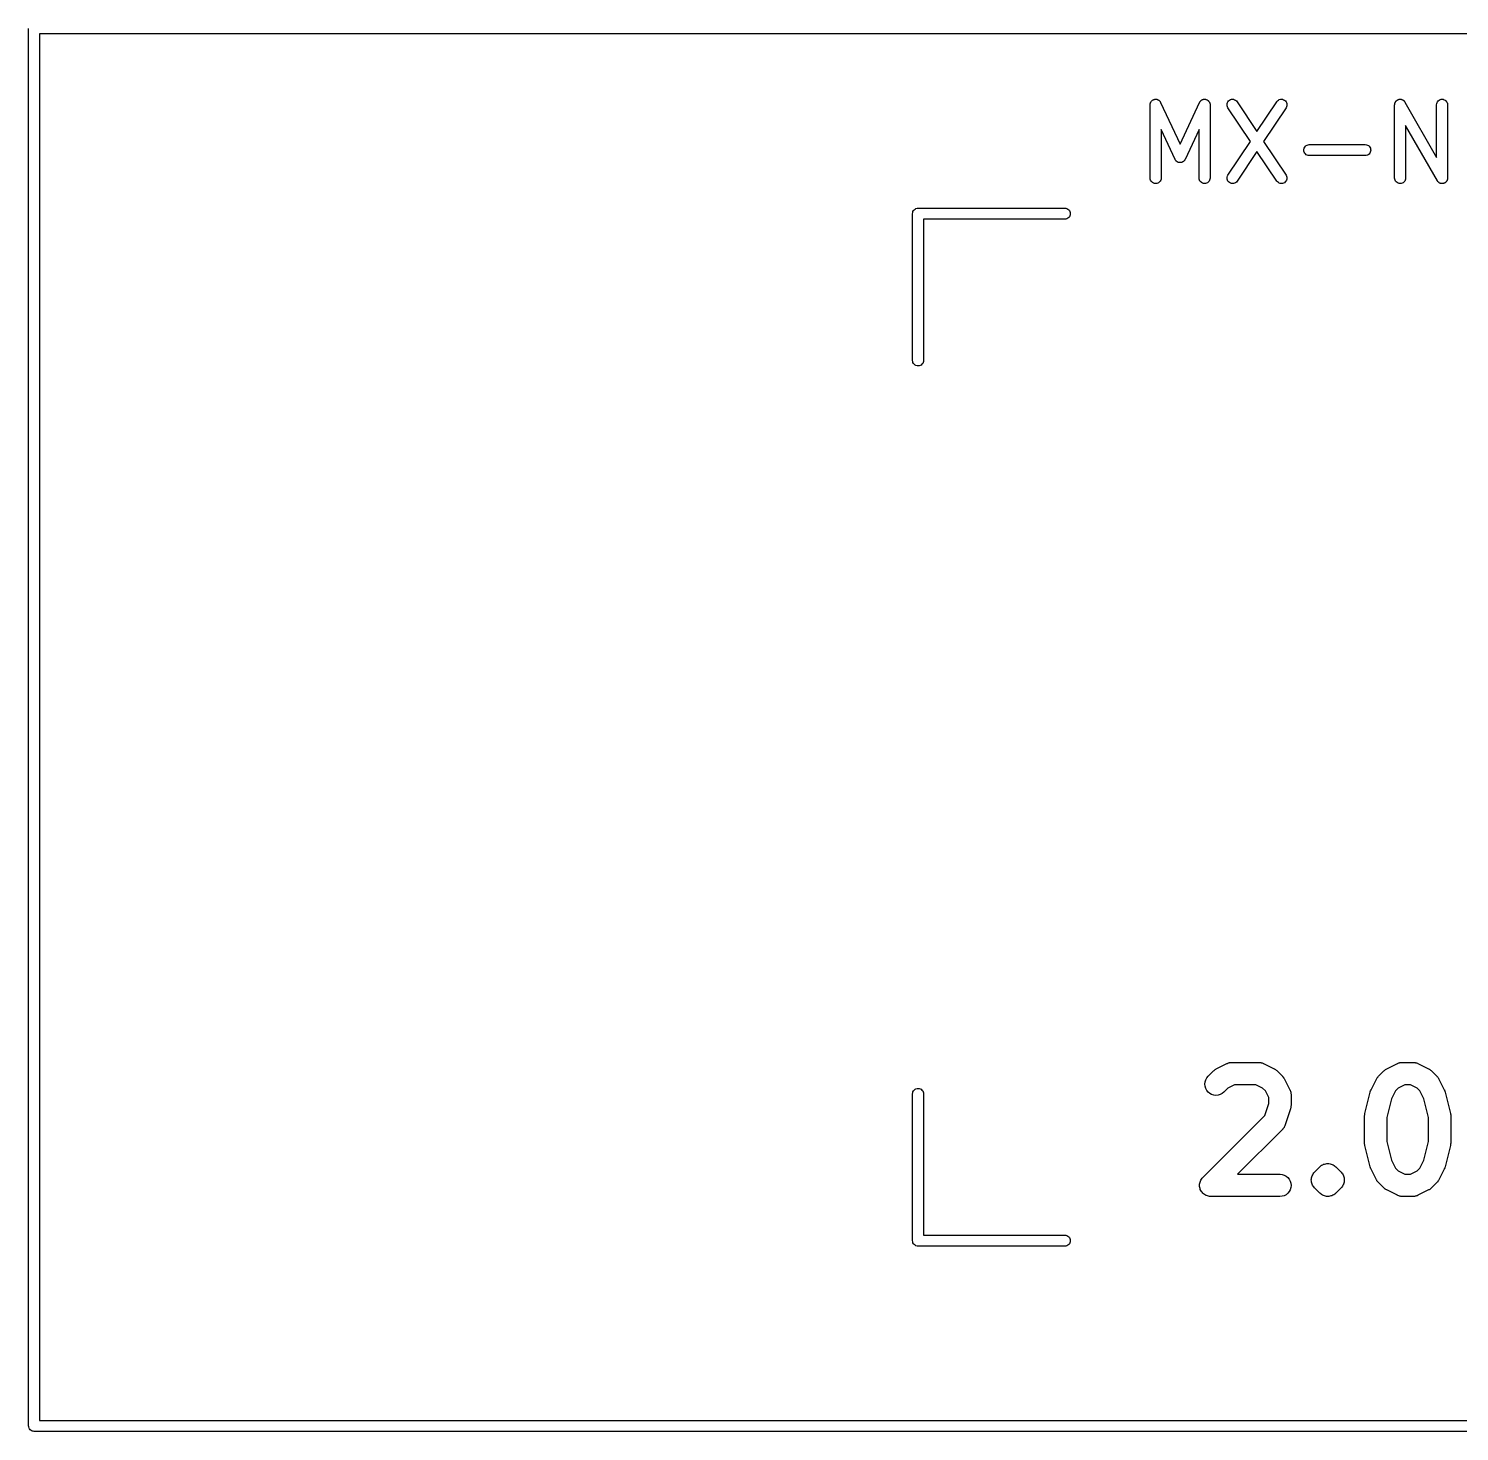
# Model space of a CAD drawing. Extents: x 92.8 to 169.1, y -159.6 to -64.2.
# Drawn here: x 92.79 to 112.3, y -159.62 to -140.5 of the extents above; entities that cross this region are included whole.
import ezdxf

# ---------------------------------------------------------------- set-up
doc = ezdxf.new("R2010")
doc.units = 0
doc.layers.add('BLACK', color=7, linetype='CONTINUOUS')

msp = doc.modelspace()

# ---------------------------------------------------------------- linework, layer by layer
at = {"layer": 'BLACK', "linetype": 'CONTINUOUS'}
for p, q in [((92.794, -140.498), (92.7936, -140.494)), ((92.794, -159.54), (92.794, -140.498)), ((111.915, -140.569), (92.944, -140.569)), ((92.944, -140.569), (92.944, -159.469)), ((111.919, -140.569), (111.915, -140.569)), ((111.923, -140.569), (111.919, -140.569)), ((130.894, -140.569), (111.923, -140.569)), ((108.082, -141.533), (108.083, -141.527)), ((108.082, -141.534), (108.082, -141.533)), ((108.082, -142.534), (108.082, -141.534)), ((108.083, -141.522), (108.084, -141.52)), ((108.083, -141.527), (108.083, -141.522)), ((108.084, -141.518), (108.085, -141.513)), ((108.084, -141.52), (108.084, -141.518)), ((108.085, -141.513), (108.087, -141.508)), ((108.087, -141.508), (108.088, -141.506)), ((108.088, -141.504), (108.091, -141.499)), ((108.088, -141.506), (108.088, -141.504)), ((108.091, -141.499), (108.093, -141.494)), ((108.093, -141.494), (108.094, -141.493)), ((108.094, -141.493), (108.095, -141.492)), ((108.095, -141.492), (108.099, -141.487)), ((108.099, -141.487), (108.102, -141.483)), ((108.102, -141.483), (108.104, -141.482)), ((108.104, -141.482), (108.105, -141.48)), ((108.105, -141.48), (108.109, -141.477)), ((108.109, -141.477), (108.113, -141.473)), ((108.113, -141.473), (108.115, -141.472)), ((108.115, -141.472), (108.116, -141.471)), ((108.116, -141.471), (108.121, -141.469)), ((108.121, -141.469), (108.126, -141.466)), ((108.126, -141.466), (108.127, -141.465)), ((108.127, -141.465), (108.129, -141.464)), ((108.129, -141.464), (108.134, -141.463)), ((108.134, -141.463), (108.14, -141.461)), ((108.14, -141.461), (108.141, -141.461)), ((108.141, -141.461), (108.143, -141.46)), ((108.143, -141.46), (108.149, -141.46)), ((108.149, -141.46), (108.154, -141.459)), ((108.154, -141.459), (108.156, -141.459)), ((108.156, -141.459), (108.158, -141.459)), ((108.158, -141.459), (108.163, -141.459)), ((108.163, -141.459), (108.169, -141.46)), ((108.169, -141.46), (108.17, -141.46)), ((108.17, -141.46), (108.172, -141.46)), ((108.172, -141.46), (108.178, -141.462)), ((108.178, -141.462), (108.183, -141.463)), ((108.183, -141.463), (108.185, -141.464)), ((108.185, -141.464), (108.186, -141.465)), ((108.186, -141.465), (108.191, -141.467)), ((108.191, -141.467), (108.196, -141.47)), ((108.196, -141.47), (108.198, -141.471)), ((108.198, -141.471), (108.199, -141.472)), ((108.199, -141.472), (108.203, -141.475)), ((108.203, -141.475), (108.208, -141.479)), ((108.208, -141.479), (108.209, -141.48)), ((108.209, -141.48), (108.21, -141.481)), ((108.21, -141.481), (108.214, -141.485)), ((108.214, -141.485), (108.218, -141.49)), ((108.218, -141.49), (108.218, -141.491)), ((108.218, -141.491), (108.22, -141.492)), ((108.22, -141.492), (108.222, -141.497)), ((108.222, -141.497), (108.225, -141.502)), ((108.225, -141.502), (108.49, -142.071)), ((108.49, -142.071), (108.756, -141.502)), ((108.756, -141.501), (108.759, -141.496)), ((108.756, -141.502), (108.756, -141.501)), ((108.759, -141.496), (108.762, -141.492)), ((108.762, -141.492), (108.763, -141.49)), ((108.763, -141.49), (108.764, -141.489)), ((108.764, -141.489), (108.768, -141.485)), ((108.768, -141.485), (108.771, -141.48)), ((108.771, -141.48), (108.773, -141.479)), ((108.773, -141.479), (108.774, -141.478)), ((108.774, -141.478), (108.778, -141.475)), ((108.778, -141.475), (108.783, -141.471)), ((108.783, -141.471), (108.784, -141.47)), ((108.784, -141.47), (108.786, -141.469)), ((108.786, -141.469), (108.791, -141.467)), ((108.791, -141.467), (108.796, -141.464)), ((108.796, -141.464), (108.797, -141.464)), ((108.797, -141.464), (108.799, -141.463)), ((108.799, -141.463), (108.804, -141.462)), ((108.804, -141.462), (108.81, -141.46)), ((108.81, -141.46), (108.811, -141.46)), ((108.811, -141.46), (108.813, -141.46)), ((108.813, -141.46), (108.819, -141.459)), ((108.819, -141.459), (108.824, -141.459)), ((108.824, -141.459), (108.826, -141.459)), ((108.826, -141.459), (108.828, -141.459)), ((108.828, -141.459), (108.833, -141.46)), ((108.833, -141.46), (108.839, -141.46)), ((108.839, -141.46), (108.84, -141.461)), ((108.84, -141.461), (108.842, -141.461)), ((108.842, -141.461), (108.847, -141.463)), ((108.847, -141.463), (108.853, -141.465)), ((108.853, -141.465), (108.854, -141.466)), ((108.854, -141.466), (108.856, -141.466)), ((108.856, -141.466), (108.861, -141.469)), ((108.861, -141.469), (108.866, -141.472)), ((108.866, -141.472), (108.867, -141.473)), ((108.867, -141.473), (108.868, -141.474)), ((108.868, -141.474), (108.873, -141.477)), ((108.873, -141.477), (108.877, -141.481)), ((108.877, -141.481), (108.878, -141.482)), ((108.878, -141.482), (108.879, -141.484)), ((108.879, -141.484), (108.883, -141.488)), ((108.883, -141.488), (108.886, -141.492)), ((108.886, -141.492), (108.887, -141.494)), ((108.887, -141.494), (108.888, -141.495)), ((108.888, -141.495), (108.89, -141.5)), ((108.89, -141.5), (108.893, -141.505)), ((108.893, -141.505), (108.894, -141.507)), ((108.894, -141.507), (108.894, -141.508)), ((108.894, -141.508), (108.896, -141.514)), ((108.896, -141.514), (108.897, -141.519)), ((108.897, -141.519), (108.898, -141.521)), ((108.898, -141.521), (108.898, -141.523)), ((108.898, -141.523), (108.898, -141.528)), ((108.898, -141.528), (108.899, -141.534)), ((108.899, -141.534), (108.899, -142.534)), ((109.13, -141.533), (109.131, -141.518)), ((109.131, -141.548), (109.13, -141.533)), ((109.131, -141.518), (109.136, -141.504)), ((109.135, -141.562), (109.131, -141.548)), ((109.142, -141.575), (109.135, -141.562)), ((109.136, -141.504), (109.143, -141.492)), ((109.448, -142.034), (109.142, -141.575)), ((109.142, -141.575), (109.142, -141.575)), ((109.143, -141.492), (109.152, -141.48)), ((109.152, -141.48), (109.164, -141.471)), ((109.164, -141.471), (109.177, -141.464)), ((109.177, -141.464), (109.191, -141.46)), ((109.191, -141.46), (109.205, -141.459)), ((109.205, -141.459), (109.22, -141.46)), ((109.22, -141.46), (109.234, -141.465)), ((109.234, -141.465), (109.247, -141.472)), ((109.247, -141.472), (109.258, -141.481)), ((109.258, -141.481), (109.267, -141.492)), ((109.267, -141.492), (109.538, -141.899)), ((109.538, -141.899), (109.809, -141.492)), ((109.934, -141.575), (109.628, -142.034)), ((109.809, -141.492), (109.81, -141.491)), ((109.81, -141.491), (109.819, -141.48)), ((109.819, -141.48), (109.83, -141.471)), ((109.83, -141.471), (109.843, -141.464)), ((109.843, -141.464), (109.857, -141.46)), ((109.857, -141.46), (109.872, -141.459)), ((109.872, -141.459), (109.887, -141.46)), ((109.887, -141.46), (109.901, -141.465)), ((109.901, -141.465), (109.913, -141.472)), ((109.913, -141.472), (109.925, -141.481)), ((109.925, -141.481), (109.934, -141.492)), ((109.934, -141.492), (109.941, -141.505)), ((109.941, -141.563), (109.934, -141.575)), ((109.941, -141.505), (109.945, -141.519)), ((109.945, -141.549), (109.941, -141.563)), ((109.945, -141.519), (109.946, -141.534)), ((109.946, -141.534), (109.945, -141.549)), ((111.415, -141.533), (111.416, -141.53)), ((111.415, -141.534), (111.415, -141.533)), ((111.415, -142.534), (111.415, -141.534)), ((111.416, -141.528), (111.417, -141.523)), ((111.416, -141.53), (111.416, -141.528)), ((111.417, -141.518), (111.418, -141.516)), ((111.417, -141.523), (111.417, -141.518)), ((111.418, -141.513), (111.42, -141.509)), ((111.418, -141.516), (111.418, -141.513)), ((111.42, -141.509), (111.421, -141.504)), ((111.421, -141.504), (111.423, -141.502)), ((111.423, -141.502), (111.424, -141.5)), ((111.424, -141.5), (111.426, -141.496)), ((111.426, -141.496), (111.429, -141.492)), ((111.429, -141.492), (111.43, -141.49)), ((111.43, -141.49), (111.432, -141.487)), ((111.432, -141.487), (111.435, -141.484)), ((111.435, -141.484), (111.438, -141.48)), ((111.438, -141.48), (111.44, -141.479)), ((111.44, -141.479), (111.442, -141.477)), ((111.442, -141.477), (111.446, -141.474)), ((111.446, -141.474), (111.449, -141.471)), ((111.449, -141.471), (111.452, -141.47)), ((111.452, -141.47), (111.454, -141.469)), ((111.454, -141.469), (111.458, -141.467)), ((111.458, -141.467), (111.462, -141.464)), ((111.462, -141.464), (111.465, -141.464)), ((111.465, -141.464), (111.467, -141.463)), ((111.467, -141.463), (111.472, -141.462)), ((111.472, -141.462), (111.476, -141.46)), ((111.476, -141.46), (111.479, -141.46)), ((111.479, -141.46), (111.481, -141.459)), ((111.481, -141.459), (111.486, -141.459)), ((111.486, -141.459), (111.491, -141.459)), ((111.491, -141.459), (111.493, -141.459)), ((111.493, -141.459), (111.496, -141.459)), ((111.496, -141.459), (111.501, -141.46)), ((111.501, -141.46), (111.506, -141.46)), ((111.506, -141.46), (111.508, -141.461)), ((111.508, -141.461), (111.51, -141.462)), ((111.51, -141.462), (111.515, -141.463)), ((111.515, -141.463), (111.519, -141.465)), ((111.519, -141.465), (111.522, -141.466)), ((111.522, -141.466), (111.524, -141.467)), ((111.524, -141.467), (111.528, -141.469)), ((111.528, -141.469), (111.532, -141.472)), ((111.532, -141.472), (111.534, -141.473)), ((111.534, -141.473), (111.536, -141.475)), ((111.536, -141.475), (111.54, -141.478)), ((111.54, -141.478), (111.544, -141.481)), ((111.544, -141.481), (111.545, -141.483)), ((111.545, -141.483), (111.547, -141.485)), ((111.547, -141.485), (111.55, -141.489)), ((111.55, -141.489), (111.553, -141.492)), ((111.553, -141.492), (111.554, -141.495)), ((111.554, -141.495), (111.556, -141.497)), ((111.556, -141.497), (111.987, -142.251)), ((111.987, -141.533), (111.988, -141.518)), ((111.987, -141.534), (111.987, -141.533)), ((111.987, -142.251), (111.987, -141.534)), ((111.988, -141.518), (111.993, -141.504)), ((111.993, -141.504), (112, -141.492)), ((112, -141.492), (112.009, -141.48)), ((112.009, -141.48), (112.021, -141.471)), ((112.021, -141.471), (112.034, -141.464)), ((112.034, -141.464), (112.048, -141.46)), ((112.048, -141.46), (112.062, -141.459)), ((112.062, -141.459), (112.077, -141.46)), ((112.077, -141.46), (112.091, -141.465)), ((112.091, -141.465), (112.104, -141.472)), ((112.104, -141.472), (112.115, -141.481)), ((112.115, -141.481), (112.124, -141.492)), ((112.124, -141.492), (112.131, -141.505)), ((112.131, -141.505), (112.135, -141.519)), ((112.135, -141.519), (112.137, -141.534)), ((112.137, -141.534), (112.137, -142.534)), ((108.422, -142.28), (108.232, -141.872)), ((108.232, -141.872), (108.232, -142.534)), ((108.749, -141.872), (108.558, -142.28)), ((108.749, -142.534), (108.749, -141.872)), ((111.997, -142.571), (111.565, -141.816)), ((111.565, -141.816), (111.565, -142.534)), ((109.142, -142.492), (109.448, -142.034)), ((109.538, -142.169), (109.267, -142.575)), ((109.809, -142.575), (109.538, -142.169)), ((109.628, -142.034), (109.934, -142.492)), ((110.177, -142.152), (110.179, -142.138)), ((110.179, -142.167), (110.177, -142.152)), ((110.179, -142.138), (110.183, -142.124)), ((110.183, -142.181), (110.179, -142.167)), ((110.183, -142.124), (110.19, -142.111)), ((110.19, -142.194), (110.183, -142.181)), ((110.19, -142.111), (110.199, -142.1)), ((110.199, -142.1), (110.211, -142.09)), ((110.211, -142.09), (110.224, -142.084)), ((110.224, -142.084), (110.238, -142.079)), ((110.238, -142.079), (110.252, -142.078)), ((110.252, -142.078), (111.014, -142.078)), ((111.014, -142.078), (111.015, -142.078)), ((111.015, -142.078), (111.03, -142.08)), ((111.03, -142.08), (111.044, -142.084)), ((111.044, -142.084), (111.057, -142.091)), ((111.057, -142.091), (111.068, -142.1)), ((111.068, -142.1), (111.077, -142.112)), ((111.083, -142.182), (111.076, -142.195)), ((111.077, -142.112), (111.084, -142.125)), ((111.088, -142.168), (111.083, -142.182)), ((111.084, -142.125), (111.088, -142.139)), ((111.088, -142.139), (111.089, -142.153)), ((111.089, -142.153), (111.088, -142.168)), ((108.424, -142.283), (108.422, -142.28)), ((108.426, -142.287), (108.424, -142.283)), ((108.428, -142.29), (108.426, -142.287)), ((108.43, -142.292), (108.428, -142.29)), ((108.433, -142.295), (108.43, -142.292)), ((108.435, -142.299), (108.433, -142.295)), ((108.437, -142.301), (108.435, -142.299)), ((108.44, -142.303), (108.437, -142.301)), ((108.443, -142.306), (108.44, -142.303)), ((108.446, -142.308), (108.443, -142.306)), ((108.449, -142.31), (108.446, -142.308)), ((108.451, -142.312), (108.449, -142.31)), ((108.455, -142.314), (108.451, -142.312)), ((108.458, -142.316), (108.455, -142.314)), ((108.461, -142.317), (108.458, -142.316)), ((108.465, -142.319), (108.461, -142.317)), ((108.468, -142.32), (108.465, -142.319)), ((108.472, -142.321), (108.468, -142.32)), ((108.475, -142.321), (108.472, -142.321)), ((108.479, -142.322), (108.475, -142.321)), ((108.483, -142.322), (108.479, -142.322)), ((108.486, -142.323), (108.483, -142.322)), ((108.49, -142.323), (108.486, -142.323)), ((108.493, -142.323), (108.49, -142.323)), ((108.497, -142.323), (108.493, -142.323)), ((108.501, -142.322), (108.497, -142.323)), ((108.504, -142.322), (108.501, -142.322)), ((108.508, -142.321), (108.504, -142.322)), ((108.512, -142.32), (108.508, -142.321)), ((108.515, -142.319), (108.512, -142.32)), ((108.518, -142.317), (108.515, -142.319)), ((108.522, -142.316), (108.518, -142.317)), ((108.525, -142.314), (108.522, -142.316)), ((108.529, -142.313), (108.525, -142.314)), ((108.531, -142.311), (108.529, -142.313)), ((108.534, -142.309), (108.531, -142.311)), ((108.537, -142.306), (108.534, -142.309)), ((108.54, -142.304), (108.537, -142.306)), ((108.543, -142.302), (108.54, -142.304)), ((108.545, -142.299), (108.543, -142.302)), ((108.548, -142.296), (108.545, -142.299)), ((108.55, -142.293), (108.548, -142.296)), ((108.552, -142.29), (108.55, -142.293)), ((108.554, -142.288), (108.552, -142.29)), ((108.556, -142.284), (108.554, -142.288)), ((108.558, -142.281), (108.556, -142.284)), ((108.558, -142.28), (108.558, -142.281)), ((110.199, -142.205), (110.19, -142.194)), ((110.21, -142.215), (110.199, -142.205)), ((110.223, -142.222), (110.21, -142.215)), ((110.237, -142.226), (110.223, -142.222)), ((110.251, -142.228), (110.237, -142.226)), ((110.252, -142.228), (110.251, -142.228)), ((111.014, -142.228), (110.252, -142.228)), ((111.029, -142.226), (111.014, -142.228)), ((111.043, -142.222), (111.029, -142.226)), ((111.056, -142.215), (111.043, -142.222)), ((111.067, -142.206), (111.056, -142.215)), ((111.076, -142.195), (111.067, -142.206)), ((108.084, -142.548), (108.082, -142.534)), ((108.088, -142.562), (108.084, -142.548)), ((108.095, -142.575), (108.088, -142.562)), ((108.226, -142.563), (108.219, -142.576)), ((108.23, -142.549), (108.226, -142.563)), ((108.232, -142.535), (108.23, -142.549)), ((108.232, -142.534), (108.232, -142.535)), ((108.75, -142.548), (108.749, -142.534)), ((108.754, -142.562), (108.75, -142.548)), ((108.761, -142.575), (108.754, -142.562)), ((108.893, -142.563), (108.886, -142.576)), ((108.897, -142.549), (108.893, -142.563)), ((108.899, -142.535), (108.897, -142.549)), ((108.899, -142.534), (108.899, -142.535)), ((109.13, -142.534), (109.131, -142.519)), ((109.131, -142.548), (109.13, -142.534)), ((109.131, -142.519), (109.135, -142.505)), ((109.135, -142.562), (109.131, -142.548)), ((109.135, -142.505), (109.142, -142.492)), ((109.142, -142.575), (109.135, -142.562)), ((109.94, -142.563), (109.933, -142.576)), ((109.934, -142.492), (109.934, -142.493)), ((109.934, -142.493), (109.941, -142.506)), ((109.945, -142.549), (109.94, -142.563)), ((109.941, -142.506), (109.945, -142.52)), ((109.945, -142.52), (109.946, -142.535)), ((109.946, -142.535), (109.945, -142.549)), ((111.417, -142.548), (111.415, -142.534)), ((111.421, -142.562), (111.417, -142.548)), ((111.428, -142.575), (111.421, -142.562)), ((111.559, -142.563), (111.552, -142.576)), ((111.564, -142.549), (111.559, -142.563)), ((111.565, -142.535), (111.564, -142.549)), ((111.565, -142.534), (111.565, -142.535)), ((111.998, -142.573), (111.997, -142.571)), ((111.999, -142.575), (111.998, -142.573)), ((112.126, -142.572), (112.124, -142.576)), ((112.129, -142.568), (112.126, -142.572)), ((112.13, -142.566), (112.129, -142.568)), ((112.131, -142.563), (112.13, -142.566)), ((112.132, -142.559), (112.131, -142.563)), ((112.134, -142.554), (112.132, -142.559)), ((112.135, -142.549), (112.134, -142.552)), ((112.134, -142.552), (112.134, -142.554)), ((112.136, -142.545), (112.135, -142.549)), ((112.137, -142.54), (112.136, -142.545)), ((112.137, -142.534), (112.137, -142.535)), ((112.137, -142.535), (112.137, -142.537)), ((112.137, -142.537), (112.137, -142.54)), ((108.104, -142.587), (108.095, -142.575)), ((108.115, -142.596), (108.104, -142.587)), ((108.128, -142.603), (108.115, -142.596)), ((108.142, -142.607), (108.128, -142.603)), ((108.157, -142.609), (108.142, -142.607)), ((108.171, -142.608), (108.157, -142.609)), ((108.185, -142.603), (108.171, -142.608)), ((108.198, -142.597), (108.185, -142.603)), ((108.21, -142.587), (108.198, -142.597)), ((108.219, -142.576), (108.21, -142.587)), ((108.771, -142.587), (108.761, -142.575)), ((108.782, -142.596), (108.771, -142.587)), ((108.795, -142.603), (108.782, -142.596)), ((108.809, -142.607), (108.795, -142.603)), ((108.823, -142.609), (108.809, -142.607)), ((108.838, -142.608), (108.823, -142.609)), ((108.852, -142.603), (108.838, -142.608)), ((108.865, -142.597), (108.852, -142.603)), ((108.876, -142.587), (108.865, -142.597)), ((108.886, -142.576), (108.876, -142.587)), ((109.151, -142.587), (109.142, -142.575)), ((109.163, -142.596), (109.151, -142.587)), ((109.176, -142.603), (109.163, -142.596)), ((109.19, -142.607), (109.176, -142.603)), ((109.204, -142.609), (109.19, -142.607)), ((109.219, -142.608), (109.204, -142.609)), ((109.233, -142.603), (109.219, -142.608)), ((109.246, -142.597), (109.233, -142.603)), ((109.257, -142.588), (109.246, -142.597)), ((109.267, -142.576), (109.257, -142.588)), ((109.267, -142.575), (109.267, -142.576)), ((109.818, -142.587), (109.809, -142.575)), ((109.83, -142.596), (109.818, -142.587)), ((109.842, -142.603), (109.83, -142.596)), ((109.856, -142.607), (109.842, -142.603)), ((109.871, -142.609), (109.856, -142.607)), ((109.886, -142.608), (109.871, -142.609)), ((109.9, -142.603), (109.886, -142.608)), ((109.913, -142.597), (109.9, -142.603)), ((109.924, -142.587), (109.913, -142.597)), ((109.933, -142.576), (109.924, -142.587)), ((111.437, -142.587), (111.428, -142.575)), ((111.448, -142.596), (111.437, -142.587)), ((111.461, -142.603), (111.448, -142.596)), ((111.475, -142.607), (111.461, -142.603)), ((111.49, -142.609), (111.475, -142.607)), ((111.504, -142.608), (111.49, -142.609)), ((111.519, -142.603), (111.504, -142.608)), ((111.531, -142.597), (111.519, -142.603)), ((111.543, -142.587), (111.531, -142.597)), ((111.552, -142.576), (111.543, -142.587)), ((112.002, -142.579), (111.999, -142.575)), ((112.005, -142.583), (112.002, -142.579)), ((112.007, -142.585), (112.005, -142.583)), ((112.009, -142.587), (112.007, -142.585)), ((112.012, -142.59), (112.009, -142.587)), ((112.016, -142.593), (112.012, -142.59)), ((112.018, -142.594), (112.016, -142.593)), ((112.02, -142.596), (112.018, -142.594)), ((112.024, -142.598), (112.02, -142.596)), ((112.028, -142.601), (112.024, -142.598)), ((112.031, -142.602), (112.028, -142.601)), ((112.033, -142.603), (112.031, -142.602)), ((112.037, -142.604), (112.033, -142.603)), ((112.042, -142.606), (112.037, -142.604)), ((112.044, -142.607), (112.042, -142.606)), ((112.047, -142.607), (112.044, -142.607)), ((112.052, -142.608), (112.047, -142.607)), ((112.056, -142.609), (112.052, -142.608)), ((112.059, -142.609), (112.056, -142.609)), ((112.061, -142.609), (112.059, -142.609)), ((112.066, -142.608), (112.061, -142.609)), ((112.071, -142.608), (112.066, -142.608)), ((112.073, -142.608), (112.071, -142.608)), ((112.076, -142.608), (112.073, -142.608)), ((112.081, -142.606), (112.076, -142.608)), ((112.085, -142.605), (112.081, -142.606)), ((112.088, -142.604), (112.085, -142.605)), ((112.09, -142.603), (112.088, -142.604)), ((112.094, -142.601), (112.09, -142.603)), ((112.099, -142.599), (112.094, -142.601)), ((112.101, -142.598), (112.099, -142.599)), ((112.103, -142.597), (112.101, -142.598)), ((112.107, -142.594), (112.103, -142.597)), ((112.111, -142.591), (112.107, -142.594)), ((112.112, -142.589), (112.111, -142.591)), ((112.114, -142.587), (112.112, -142.589)), ((112.117, -142.584), (112.114, -142.587)), ((112.121, -142.58), (112.117, -142.584)), ((112.122, -142.578), (112.121, -142.58)), ((112.124, -142.576), (112.122, -142.578)), ((104.866, -142.966), (104.877, -142.956)), ((104.877, -142.956), (104.89, -142.949)), ((104.89, -142.949), (104.904, -142.945)), ((104.904, -142.945), (104.915, -142.944)), ((104.915, -142.944), (104.919, -142.944)), ((104.919, -142.944), (104.923, -142.944)), ((104.923, -142.944), (106.923, -142.944)), ((106.923, -142.944), (106.934, -142.945)), ((106.934, -142.945), (106.948, -142.949)), ((106.948, -142.949), (106.961, -142.956)), ((106.961, -142.956), (106.972, -142.966)), ((104.844, -143.019), (104.845, -143.004)), ((104.844, -143.023), (104.844, -143.019)), ((104.844, -145.023), (104.844, -143.023)), ((104.845, -143.004), (104.849, -142.99)), ((104.849, -142.99), (104.856, -142.977)), ((104.856, -142.977), (104.866, -142.966)), ((106.923, -143.094), (104.994, -143.094)), ((104.994, -143.094), (104.994, -145.023)), ((106.934, -143.093), (106.923, -143.094)), ((106.948, -143.089), (106.934, -143.093)), ((106.961, -143.082), (106.948, -143.089)), ((106.972, -143.072), (106.961, -143.082)), ((106.972, -142.966), (106.982, -142.977)), ((106.982, -143.061), (106.972, -143.072)), ((106.982, -142.977), (106.989, -142.99)), ((106.989, -143.048), (106.982, -143.061)), ((106.989, -142.99), (106.993, -143.004)), ((106.993, -143.034), (106.989, -143.048)), ((106.993, -143.004), (106.994, -143.019)), ((106.994, -143.019), (106.993, -143.034)), ((104.845, -145.034), (104.844, -145.023)), ((104.849, -145.048), (104.845, -145.034)), ((104.856, -145.061), (104.849, -145.048)), ((104.866, -145.072), (104.856, -145.061)), ((104.877, -145.082), (104.866, -145.072)), ((104.89, -145.089), (104.877, -145.082)), ((104.904, -145.093), (104.89, -145.089)), ((104.919, -145.094), (104.904, -145.093)), ((104.934, -145.093), (104.919, -145.094)), ((104.948, -145.089), (104.934, -145.093)), ((104.961, -145.082), (104.948, -145.089)), ((104.972, -145.072), (104.961, -145.082)), ((104.982, -145.061), (104.972, -145.072)), ((104.989, -145.048), (104.982, -145.061)), ((104.993, -145.034), (104.989, -145.048)), ((104.994, -145.023), (104.993, -145.034)), ((108.984, -154.677), (109.129, -154.604)), ((109.129, -154.604), (109.131, -154.603)), ((109.131, -154.603), (109.136, -154.602)), ((109.136, -154.602), (109.139, -154.6)), ((109.139, -154.6), (109.149, -154.597)), ((109.149, -154.597), (109.159, -154.593)), ((109.159, -154.593), (109.164, -154.592)), ((109.164, -154.592), (109.168, -154.591)), ((109.168, -154.591), (109.178, -154.59)), ((109.178, -154.59), (109.189, -154.589)), ((109.189, -154.589), (109.193, -154.589)), ((109.193, -154.589), (109.198, -154.588)), ((109.198, -154.588), (109.56, -154.588)), ((109.56, -154.588), (109.563, -154.588)), ((109.563, -154.588), (109.567, -154.589)), ((109.567, -154.589), (109.571, -154.589)), ((109.571, -154.589), (109.582, -154.59)), ((109.582, -154.59), (109.592, -154.592)), ((109.592, -154.592), (109.596, -154.593)), ((109.596, -154.593), (109.601, -154.594)), ((109.601, -154.594), (109.611, -154.597)), ((109.611, -154.597), (109.62, -154.601)), ((109.62, -154.601), (109.624, -154.603)), ((109.624, -154.603), (109.629, -154.604)), ((109.629, -154.604), (109.774, -154.677)), ((111.307, -154.677), (111.452, -154.604)), ((111.452, -154.604), (111.454, -154.603)), ((111.454, -154.603), (111.458, -154.602)), ((111.458, -154.602), (111.462, -154.6)), ((111.462, -154.6), (111.472, -154.597)), ((111.472, -154.597), (111.482, -154.593)), ((111.482, -154.593), (111.486, -154.592)), ((111.486, -154.592), (111.49, -154.591)), ((111.49, -154.591), (111.501, -154.59)), ((111.501, -154.59), (111.511, -154.589)), ((111.511, -154.589), (111.515, -154.589)), ((111.515, -154.589), (111.52, -154.588)), ((111.52, -154.588), (111.665, -154.588)), ((111.665, -154.588), (111.667, -154.588)), ((111.667, -154.588), (111.672, -154.589)), ((111.672, -154.589), (111.676, -154.589)), ((111.676, -154.589), (111.686, -154.59)), ((111.686, -154.59), (111.697, -154.592)), ((111.697, -154.592), (111.701, -154.593)), ((111.701, -154.593), (111.705, -154.594)), ((111.705, -154.594), (111.715, -154.597)), ((111.715, -154.597), (111.725, -154.601)), ((111.725, -154.601), (111.729, -154.603)), ((111.729, -154.603), (111.733, -154.604)), ((111.733, -154.604), (111.878, -154.677)), ((108.827, -154.885), (108.83, -154.856)), ((108.83, -154.856), (108.839, -154.827)), ((108.839, -154.827), (108.853, -154.801)), ((108.853, -154.801), (108.872, -154.778)), ((108.872, -154.778), (108.945, -154.705)), ((108.945, -154.705), (108.946, -154.704)), ((108.946, -154.704), (108.953, -154.699)), ((108.953, -154.699), (108.959, -154.693)), ((108.959, -154.693), (108.964, -154.689)), ((108.964, -154.689), (108.969, -154.685)), ((108.969, -154.685), (108.977, -154.681)), ((108.977, -154.681), (108.984, -154.677)), ((109.774, -154.677), (109.776, -154.678)), ((109.776, -154.678), (109.783, -154.683)), ((109.783, -154.683), (109.79, -154.687)), ((109.79, -154.687), (109.795, -154.691)), ((109.795, -154.691), (109.801, -154.694)), ((109.801, -154.694), (109.807, -154.7)), ((109.807, -154.7), (109.813, -154.705)), ((109.813, -154.705), (109.886, -154.778)), ((109.886, -154.778), (109.887, -154.78)), ((109.887, -154.78), (109.893, -154.786)), ((109.893, -154.786), (109.899, -154.792)), ((109.899, -154.792), (109.902, -154.798)), ((109.902, -154.798), (109.906, -154.803)), ((109.906, -154.803), (109.91, -154.81)), ((109.91, -154.81), (109.914, -154.818)), ((109.914, -154.818), (109.987, -154.963)), ((111.093, -154.963), (111.166, -154.818)), ((111.166, -154.818), (111.167, -154.816)), ((111.167, -154.816), (111.171, -154.809)), ((111.171, -154.809), (111.175, -154.801)), ((111.175, -154.801), (111.18, -154.796)), ((111.18, -154.796), (111.183, -154.791)), ((111.183, -154.791), (111.189, -154.785)), ((111.189, -154.785), (111.194, -154.778)), ((111.194, -154.778), (111.267, -154.705)), ((111.267, -154.705), (111.268, -154.704)), ((111.268, -154.704), (111.275, -154.699)), ((111.275, -154.699), (111.281, -154.693)), ((111.281, -154.693), (111.287, -154.689)), ((111.287, -154.689), (111.292, -154.685)), ((111.292, -154.685), (111.299, -154.681)), ((111.299, -154.681), (111.307, -154.677)), ((111.878, -154.677), (111.88, -154.678)), ((111.88, -154.678), (111.887, -154.683)), ((111.887, -154.683), (111.895, -154.687)), ((111.895, -154.687), (111.9, -154.691)), ((111.9, -154.691), (111.905, -154.694)), ((111.905, -154.694), (111.911, -154.7)), ((111.911, -154.7), (111.918, -154.705)), ((111.918, -154.705), (111.99, -154.778)), ((111.99, -154.778), (111.992, -154.78)), ((111.992, -154.78), (111.997, -154.786)), ((111.997, -154.786), (112.003, -154.792)), ((112.003, -154.792), (112.007, -154.798)), ((112.007, -154.798), (112.011, -154.803)), ((112.011, -154.803), (112.014, -154.81)), ((112.014, -154.81), (112.019, -154.818)), ((112.019, -154.818), (112.092, -154.963)), ((104.844, -155.015), (104.845, -155.004)), ((104.844, -157.015), (104.844, -155.015)), ((104.845, -155.004), (104.849, -154.99)), ((104.849, -154.99), (104.856, -154.977)), ((104.856, -154.977), (104.866, -154.966)), ((104.866, -154.966), (104.877, -154.956)), ((104.877, -154.956), (104.89, -154.949)), ((104.89, -154.949), (104.904, -154.945)), ((104.904, -154.945), (104.919, -154.944)), ((104.919, -154.944), (104.934, -154.945)), ((104.934, -154.945), (104.948, -154.949)), ((104.948, -154.949), (104.961, -154.956)), ((104.961, -154.956), (104.972, -154.966)), ((104.972, -154.966), (104.982, -154.977)), ((104.982, -154.977), (104.989, -154.99)), ((104.989, -154.99), (104.993, -155.004)), ((104.993, -155.004), (104.994, -155.015)), ((104.994, -155.015), (104.994, -156.944)), ((108.83, -154.915), (108.827, -154.885)), ((108.839, -154.943), (108.83, -154.915)), ((108.853, -154.97), (108.839, -154.943)), ((108.871, -154.993), (108.853, -154.97)), ((108.894, -155.012), (108.871, -154.993)), ((108.92, -155.026), (108.894, -155.012)), ((108.949, -155.035), (108.92, -155.026)), ((108.978, -155.038), (108.949, -155.035)), ((109.008, -155.036), (108.978, -155.038)), ((109.036, -155.027), (109.008, -155.036)), ((109.063, -155.014), (109.036, -155.027)), ((109.086, -154.995), (109.063, -155.014)), ((109.088, -154.994), (109.086, -154.995)), ((109.143, -154.939), (109.088, -154.994)), ((109.234, -154.893), (109.143, -154.939)), ((109.524, -154.893), (109.234, -154.893)), ((109.615, -154.939), (109.524, -154.893)), ((109.653, -154.976), (109.615, -154.939)), ((109.698, -155.067), (109.653, -154.976)), ((109.987, -154.963), (109.988, -154.965)), ((109.988, -154.965), (109.99, -154.969)), ((109.99, -154.969), (109.992, -154.973)), ((109.992, -154.973), (109.995, -154.983)), ((109.995, -154.983), (109.998, -154.993)), ((109.998, -154.993), (109.999, -154.997)), ((109.999, -154.997), (110, -155.001)), ((110, -155.001), (110.001, -155.012)), ((110.001, -155.012), (110.003, -155.022)), ((110.003, -155.022), (110.003, -155.026)), ((110.003, -155.026), (110.003, -155.031)), ((110.003, -155.031), (110.003, -155.176)), ((111.009, -155.284), (111.082, -154.994)), ((111.082, -154.992), (111.082, -154.991)), ((111.082, -154.991), (111.083, -154.991)), ((111.082, -154.994), (111.082, -154.992)), ((111.083, -154.991), (111.088, -154.977)), ((111.088, -154.977), (111.093, -154.964)), ((111.093, -154.964), (111.093, -154.963)), ((111.093, -154.963), (111.093, -154.963)), ((111.427, -154.976), (111.373, -155.084)), ((111.465, -154.939), (111.427, -154.976)), ((111.556, -154.893), (111.465, -154.939)), ((111.629, -154.893), (111.556, -154.893)), ((111.72, -154.939), (111.629, -154.893)), ((111.757, -154.976), (111.72, -154.939)), ((111.811, -155.084), (111.757, -154.976)), ((112.092, -154.963), (112.093, -154.965)), ((112.093, -154.965), (112.093, -154.965)), ((112.093, -154.965), (112.093, -154.966)), ((112.093, -154.966), (112.098, -154.979)), ((112.098, -154.979), (112.103, -154.993)), ((112.103, -154.993), (112.103, -154.993)), ((112.103, -154.993), (112.103, -154.994)), ((112.103, -154.994), (112.176, -155.284)), ((109.645, -155.311), (109.698, -155.151)), ((109.698, -155.151), (109.698, -155.067)), ((109.995, -155.224), (109.923, -155.442)), ((109.997, -155.216), (109.995, -155.224)), ((110, -155.208), (109.997, -155.216)), ((110.002, -155.195), (110, -155.201)), ((110, -155.201), (110, -155.208)), ((110.003, -155.178), (110.002, -155.187)), ((110.002, -155.187), (110.002, -155.195)), ((110.003, -155.176), (110.003, -155.178)), ((111.373, -155.084), (111.309, -155.34)), ((111.875, -155.34), (111.811, -155.084)), ((108.8, -156.157), (109.645, -155.311)), ((109.922, -155.444), (109.92, -155.448)), ((109.923, -155.442), (109.922, -155.444)), ((111.005, -155.314), (111.007, -155.302)), ((111.005, -155.316), (111.005, -155.314)), ((111.005, -155.319), (111.005, -155.316)), ((111.005, -155.321), (111.005, -155.319)), ((111.005, -155.684), (111.005, -155.321)), ((111.007, -155.302), (111.008, -155.29)), ((111.008, -155.29), (111.009, -155.287)), ((111.009, -155.287), (111.009, -155.284)), ((111.309, -155.34), (111.309, -155.665)), ((111.875, -155.665), (111.875, -155.34)), ((112.176, -155.284), (112.176, -155.286)), ((112.176, -155.286), (112.177, -155.289)), ((112.177, -155.289), (112.177, -155.292)), ((112.177, -155.292), (112.179, -155.304)), ((112.179, -155.304), (112.18, -155.316)), ((112.18, -155.316), (112.18, -155.319)), ((112.18, -155.319), (112.18, -155.321)), ((112.18, -155.321), (112.18, -155.684)), ((109.886, -155.502), (109.275, -156.112)), ((109.889, -155.498), (109.886, -155.502)), ((109.892, -155.495), (109.889, -155.498)), ((109.898, -155.487), (109.892, -155.495)), ((109.905, -155.479), (109.898, -155.487)), ((109.907, -155.475), (109.905, -155.479)), ((109.91, -155.471), (109.907, -155.475)), ((109.914, -155.462), (109.91, -155.471)), ((109.919, -155.452), (109.914, -155.462)), ((109.92, -155.448), (109.919, -155.452)), ((111.005, -155.687), (111.005, -155.684)), ((111.005, -155.69), (111.005, -155.687)), ((111.006, -155.702), (111.005, -155.69)), ((111.008, -155.714), (111.006, -155.702)), ((111.008, -155.716), (111.008, -155.714)), ((111.009, -155.719), (111.008, -155.716)), ((111.009, -155.721), (111.009, -155.719)), ((111.082, -156.011), (111.009, -155.721)), ((111.309, -155.665), (111.373, -155.921)), ((111.811, -155.921), (111.875, -155.665)), ((112.176, -155.721), (112.103, -156.011)), ((112.177, -155.716), (112.176, -155.718)), ((112.176, -155.718), (112.176, -155.721)), ((112.178, -155.704), (112.177, -155.716)), ((112.18, -155.692), (112.178, -155.704)), ((112.18, -155.684), (112.18, -155.686)), ((112.18, -155.686), (112.18, -155.689)), ((112.18, -155.689), (112.18, -155.692)), ((110.324, -156.084), (110.396, -156.012)), ((110.396, -156.012), (110.397, -156.011)), ((110.397, -156.011), (110.398, -156.01)), ((110.397, -156.011), (110.397, -156.011)), ((110.397, -156.011), (110.397, -156.011)), ((110.397, -156.011), (110.397, -156.011)), ((110.397, -156.011), (110.397, -156.011)), ((110.397, -156.011), (110.397, -156.011)), ((110.398, -156.01), (110.409, -156.001)), ((110.409, -156.001), (110.42, -155.992)), ((110.42, -155.992), (110.42, -155.992)), ((110.42, -155.992), (110.42, -155.992)), ((110.42, -155.992), (110.421, -155.992)), ((110.421, -155.992), (110.434, -155.985)), ((110.421, -155.992), (110.421, -155.992)), ((110.434, -155.985), (110.446, -155.978)), ((110.446, -155.978), (110.447, -155.978)), ((110.447, -155.978), (110.461, -155.974)), ((110.447, -155.978), (110.447, -155.978)), ((110.447, -155.978), (110.447, -155.978)), ((110.447, -155.978), (110.447, -155.978)), ((110.461, -155.974), (110.475, -155.97)), ((110.475, -155.97), (110.475, -155.97)), ((110.475, -155.97), (110.475, -155.97)), ((110.475, -155.97), (110.476, -155.97)), ((110.476, -155.97), (110.49, -155.968)), ((110.476, -155.97), (110.476, -155.97)), ((110.49, -155.968), (110.504, -155.967)), ((110.504, -155.967), (110.505, -155.967)), ((110.505, -155.967), (110.505, -155.967)), ((110.505, -155.967), (110.505, -155.967)), ((110.505, -155.967), (110.505, -155.967)), ((110.505, -155.967), (110.52, -155.969)), ((110.52, -155.969), (110.534, -155.97)), ((110.534, -155.97), (110.534, -155.97)), ((110.534, -155.97), (110.535, -155.97)), ((110.535, -155.97), (110.535, -155.97)), ((110.535, -155.97), (110.535, -155.97)), ((110.535, -155.97), (110.549, -155.975)), ((110.549, -155.975), (110.562, -155.979)), ((110.562, -155.979), (110.563, -155.979)), ((110.563, -155.979), (110.563, -155.979)), ((110.563, -155.979), (110.563, -155.979)), ((110.563, -155.979), (110.563, -155.979)), ((110.563, -155.979), (110.576, -155.986)), ((110.576, -155.986), (110.589, -155.993)), ((110.589, -155.993), (110.589, -155.993)), ((110.589, -155.993), (110.589, -155.993)), ((110.589, -155.993), (110.589, -155.993)), ((110.589, -155.993), (110.59, -155.993)), ((110.59, -155.993), (110.6, -156.003)), ((110.6, -156.003), (110.612, -156.012)), ((110.612, -156.012), (110.684, -156.084)), ((111.082, -156.012), (111.082, -156.011)), ((111.082, -156.013), (111.082, -156.012)), ((111.087, -156.026), (111.082, -156.013)), ((111.092, -156.039), (111.087, -156.026)), ((111.373, -155.921), (111.427, -156.029)), ((111.427, -156.029), (111.465, -156.067)), ((111.72, -156.067), (111.757, -156.029)), ((111.757, -156.029), (111.811, -155.921)), ((112.097, -156.028), (112.092, -156.041)), ((112.102, -156.015), (112.097, -156.028)), ((112.103, -156.013), (112.102, -156.014)), ((112.102, -156.014), (112.102, -156.015)), ((112.103, -156.011), (112.103, -156.013)), ((108.758, -156.234), (108.762, -156.22)), ((108.762, -156.22), (108.767, -156.206)), ((108.767, -156.206), (108.774, -156.193)), ((108.767, -156.206), (108.767, -156.206)), ((108.767, -156.206), (108.767, -156.206)), ((108.774, -156.193), (108.781, -156.18)), ((108.781, -156.179), (108.79, -156.168)), ((108.781, -156.18), (108.781, -156.179)), ((108.781, -156.18), (108.781, -156.18)), ((108.79, -156.168), (108.8, -156.157)), ((109.275, -156.112), (109.851, -156.112)), ((109.851, -156.112), (109.853, -156.112)), ((109.853, -156.112), (109.882, -156.116)), ((109.882, -156.116), (109.911, -156.125)), ((109.911, -156.125), (109.937, -156.139)), ((109.937, -156.139), (109.96, -156.158)), ((109.96, -156.158), (109.978, -156.181)), ((109.978, -156.181), (109.992, -156.208)), ((109.992, -156.208), (110, -156.236)), ((110.279, -156.191), (110.28, -156.176)), ((110.279, -156.192), (110.279, -156.191)), ((110.279, -156.191), (110.279, -156.191)), ((110.28, -156.206), (110.279, -156.192)), ((110.28, -156.176), (110.282, -156.162)), ((110.281, -156.22), (110.28, -156.206)), ((110.282, -156.221), (110.281, -156.22)), ((110.282, -156.161), (110.286, -156.147)), ((110.282, -156.162), (110.282, -156.161)), ((110.282, -156.161), (110.282, -156.161)), ((110.286, -156.235), (110.282, -156.221)), ((110.282, -156.221), (110.282, -156.221)), ((110.286, -156.147), (110.291, -156.134)), ((110.291, -156.133), (110.298, -156.12)), ((110.291, -156.134), (110.291, -156.133)), ((110.291, -156.133), (110.291, -156.133)), ((110.298, -156.12), (110.305, -156.107)), ((110.305, -156.106), (110.314, -156.095)), ((110.305, -156.107), (110.305, -156.106)), ((110.305, -156.107), (110.305, -156.107)), ((110.314, -156.095), (110.324, -156.084)), ((110.684, -156.084), (110.685, -156.085)), ((110.685, -156.085), (110.685, -156.085)), ((110.685, -156.085), (110.685, -156.085)), ((110.685, -156.085), (110.686, -156.086)), ((110.686, -156.086), (110.695, -156.097)), ((110.695, -156.097), (110.704, -156.108)), ((110.704, -156.108), (110.704, -156.109)), ((110.704, -156.109), (110.704, -156.109)), ((110.704, -156.109), (110.711, -156.122)), ((110.711, -156.122), (110.718, -156.135)), ((110.718, -156.135), (110.718, -156.135)), ((110.718, -156.135), (110.718, -156.136)), ((110.718, -156.136), (110.722, -156.149)), ((110.726, -156.223), (110.721, -156.237)), ((110.722, -156.149), (110.726, -156.163)), ((110.726, -156.163), (110.726, -156.164)), ((110.726, -156.164), (110.726, -156.164)), ((110.726, -156.164), (110.727, -156.178)), ((110.727, -156.208), (110.726, -156.222)), ((110.726, -156.222), (110.726, -156.223)), ((110.726, -156.223), (110.726, -156.223)), ((110.727, -156.178), (110.729, -156.193)), ((110.729, -156.194), (110.727, -156.208)), ((110.729, -156.193), (110.729, -156.193)), ((110.729, -156.193), (110.729, -156.194)), ((111.092, -156.04), (111.092, -156.039)), ((111.092, -156.041), (111.092, -156.04)), ((111.093, -156.043), (111.092, -156.041)), ((111.166, -156.188), (111.093, -156.043)), ((111.17, -156.195), (111.166, -156.188)), ((111.174, -156.203), (111.17, -156.195)), ((111.178, -156.207), (111.174, -156.203)), ((111.182, -156.213), (111.178, -156.207)), ((111.188, -156.219), (111.182, -156.213)), ((111.193, -156.226), (111.188, -156.219)), ((111.194, -156.227), (111.193, -156.226)), ((111.465, -156.067), (111.556, -156.112)), ((111.556, -156.112), (111.629, -156.112)), ((111.629, -156.112), (111.72, -156.067)), ((111.996, -156.221), (111.99, -156.227)), ((112.002, -156.215), (111.996, -156.221)), ((112.005, -156.209), (112.002, -156.215)), ((112.009, -156.204), (112.005, -156.209)), ((112.013, -156.197), (112.009, -156.204)), ((112.018, -156.19), (112.013, -156.197)), ((112.019, -156.188), (112.018, -156.19)), ((112.092, -156.043), (112.019, -156.188)), ((112.092, -156.041), (112.092, -156.042)), ((112.092, -156.042), (112.092, -156.043)), ((108.755, -156.264), (108.756, -156.249)), ((108.756, -156.279), (108.755, -156.264)), ((108.755, -156.264), (108.755, -156.264)), ((108.755, -156.264), (108.755, -156.264)), ((108.756, -156.249), (108.758, -156.235)), ((108.758, -156.293), (108.756, -156.279)), ((108.758, -156.235), (108.758, -156.234)), ((108.758, -156.234), (108.758, -156.234)), ((108.758, -156.294), (108.758, -156.293)), ((108.758, -156.293), (108.758, -156.293)), ((108.762, -156.308), (108.758, -156.294)), ((108.766, -156.322), (108.762, -156.308)), ((108.773, -156.335), (108.766, -156.322)), ((108.766, -156.322), (108.766, -156.322)), ((108.766, -156.322), (108.766, -156.322)), ((108.78, -156.348), (108.773, -156.335)), ((108.78, -156.349), (108.78, -156.348)), ((108.78, -156.348), (108.78, -156.348)), ((108.789, -156.36), (108.78, -156.349)), ((108.798, -156.371), (108.789, -156.36)), ((108.799, -156.371), (108.798, -156.371)), ((108.799, -156.372), (108.799, -156.371)), ((108.81, -156.381), (108.799, -156.372)), ((108.821, -156.39), (108.81, -156.381)), ((108.821, -156.391), (108.821, -156.39)), ((108.822, -156.391), (108.821, -156.391)), ((108.835, -156.398), (108.822, -156.391)), ((108.847, -156.405), (108.835, -156.398)), ((108.848, -156.405), (108.847, -156.405)), ((108.862, -156.409), (108.848, -156.405)), ((108.848, -156.405), (108.848, -156.405)), ((108.876, -156.414), (108.862, -156.409)), ((108.891, -156.415), (108.876, -156.414)), ((108.876, -156.414), (108.876, -156.414)), ((108.876, -156.414), (108.876, -156.414)), ((108.905, -156.417), (108.891, -156.415)), ((108.906, -156.417), (108.905, -156.417)), ((108.907, -156.417), (108.906, -156.417)), ((108.906, -156.417), (108.906, -156.417)), ((108.906, -156.417), (108.906, -156.417)), ((109.851, -156.417), (108.907, -156.417)), ((109.88, -156.414), (109.851, -156.417)), ((109.909, -156.406), (109.88, -156.414)), ((109.935, -156.392), (109.909, -156.406)), ((109.958, -156.373), (109.935, -156.392)), ((109.977, -156.35), (109.958, -156.373)), ((109.991, -156.324), (109.977, -156.35)), ((110, -156.295), (109.991, -156.324)), ((110, -156.236), (110.003, -156.266)), ((110.003, -156.266), (110, -156.295)), ((110.29, -156.249), (110.286, -156.235)), ((110.29, -156.25), (110.29, -156.249)), ((110.29, -156.249), (110.29, -156.249)), ((110.297, -156.262), (110.29, -156.25)), ((110.303, -156.275), (110.297, -156.262)), ((110.304, -156.276), (110.303, -156.275)), ((110.313, -156.287), (110.304, -156.276)), ((110.304, -156.276), (110.304, -156.276)), ((110.322, -156.298), (110.313, -156.287)), ((110.323, -156.299), (110.322, -156.298)), ((110.324, -156.3), (110.323, -156.299)), ((110.323, -156.299), (110.323, -156.299)), ((110.323, -156.299), (110.323, -156.299)), ((110.396, -156.372), (110.324, -156.3)), ((110.407, -156.382), (110.396, -156.372)), ((110.418, -156.391), (110.407, -156.382)), ((110.419, -156.391), (110.418, -156.391)), ((110.418, -156.391), (110.418, -156.391)), ((110.432, -156.398), (110.419, -156.391)), ((110.419, -156.391), (110.419, -156.391)), ((110.419, -156.391), (110.419, -156.391)), ((110.444, -156.405), (110.432, -156.398)), ((110.445, -156.405), (110.444, -156.405)), ((110.459, -156.41), (110.445, -156.405)), ((110.445, -156.405), (110.445, -156.405)), ((110.445, -156.405), (110.445, -156.405)), ((110.445, -156.405), (110.445, -156.405)), ((110.473, -156.414), (110.459, -156.41)), ((110.474, -156.414), (110.473, -156.414)), ((110.473, -156.414), (110.473, -156.414)), ((110.473, -156.414), (110.473, -156.414)), ((110.473, -156.414), (110.473, -156.414)), ((110.488, -156.416), (110.474, -156.414)), ((110.502, -156.417), (110.488, -156.416)), ((110.503, -156.417), (110.502, -156.417)), ((110.518, -156.416), (110.503, -156.417)), ((110.503, -156.417), (110.503, -156.417)), ((110.503, -156.417), (110.503, -156.417)), ((110.503, -156.417), (110.503, -156.417)), ((110.532, -156.414), (110.518, -156.416)), ((110.533, -156.414), (110.532, -156.414)), ((110.532, -156.414), (110.532, -156.414)), ((110.532, -156.414), (110.532, -156.414)), ((110.547, -156.41), (110.533, -156.414)), ((110.533, -156.414), (110.533, -156.414)), ((110.56, -156.406), (110.547, -156.41)), ((110.561, -156.406), (110.56, -156.406)), ((110.574, -156.399), (110.561, -156.406)), ((110.561, -156.406), (110.561, -156.406)), ((110.561, -156.406), (110.561, -156.406)), ((110.561, -156.406), (110.561, -156.406)), ((110.587, -156.392), (110.574, -156.399)), ((110.588, -156.392), (110.587, -156.392)), ((110.587, -156.392), (110.587, -156.392)), ((110.587, -156.392), (110.587, -156.392)), ((110.599, -156.383), (110.588, -156.392)), ((110.588, -156.392), (110.588, -156.392)), ((110.61, -156.374), (110.599, -156.383)), ((110.611, -156.374), (110.61, -156.374)), ((110.61, -156.374), (110.61, -156.374)), ((110.61, -156.374), (110.61, -156.374)), ((110.612, -156.372), (110.611, -156.373)), ((110.611, -156.373), (110.611, -156.373)), ((110.611, -156.373), (110.611, -156.373)), ((110.611, -156.373), (110.611, -156.374)), ((110.684, -156.3), (110.612, -156.372)), ((110.693, -156.289), (110.684, -156.3)), ((110.702, -156.278), (110.693, -156.289)), ((110.703, -156.277), (110.702, -156.278)), ((110.71, -156.264), (110.703, -156.277)), ((110.703, -156.277), (110.703, -156.277)), ((110.717, -156.252), (110.71, -156.264)), ((110.721, -156.237), (110.717, -156.251)), ((110.717, -156.251), (110.717, -156.251)), ((110.717, -156.251), (110.717, -156.252)), ((111.267, -156.3), (111.194, -156.227)), ((111.274, -156.305), (111.267, -156.3)), ((111.28, -156.311), (111.274, -156.305)), ((111.285, -156.315), (111.28, -156.311)), ((111.29, -156.319), (111.285, -156.315)), ((111.297, -156.323), (111.29, -156.319)), ((111.305, -156.327), (111.297, -156.323)), ((111.307, -156.328), (111.305, -156.327)), ((111.452, -156.401), (111.307, -156.328)), ((111.456, -156.403), (111.452, -156.401)), ((111.46, -156.405), (111.456, -156.403)), ((111.47, -156.408), (111.46, -156.405)), ((111.479, -156.412), (111.47, -156.408)), ((111.484, -156.412), (111.479, -156.412)), ((111.488, -156.414), (111.484, -156.412)), ((111.499, -156.415), (111.488, -156.414)), ((111.509, -156.417), (111.499, -156.415)), ((111.513, -156.417), (111.509, -156.417)), ((111.518, -156.417), (111.513, -156.417)), ((111.52, -156.417), (111.518, -156.417)), ((111.665, -156.417), (111.52, -156.417)), ((111.669, -156.417), (111.665, -156.417)), ((111.674, -156.417), (111.669, -156.417)), ((111.684, -156.415), (111.674, -156.417)), ((111.695, -156.414), (111.684, -156.415)), ((111.699, -156.413), (111.695, -156.414)), ((111.703, -156.412), (111.699, -156.413)), ((111.713, -156.409), (111.703, -156.412)), ((111.723, -156.406), (111.713, -156.409)), ((111.727, -156.403), (111.723, -156.406)), ((111.731, -156.402), (111.727, -156.403)), ((111.733, -156.401), (111.731, -156.402)), ((111.878, -156.328), (111.733, -156.401)), ((111.886, -156.324), (111.878, -156.328)), ((111.893, -156.32), (111.886, -156.324)), ((111.898, -156.316), (111.893, -156.32)), ((111.903, -156.313), (111.898, -156.316)), ((111.91, -156.307), (111.903, -156.313)), ((111.916, -156.301), (111.91, -156.307)), ((111.918, -156.3), (111.916, -156.301)), ((111.99, -156.227), (111.918, -156.3)), ((104.994, -156.944), (106.923, -156.944)), ((106.923, -156.944), (106.934, -156.945)), ((106.934, -156.945), (106.948, -156.949)), ((106.948, -156.949), (106.961, -156.956)), ((106.961, -156.956), (106.972, -156.966)), ((106.972, -156.966), (106.982, -156.977)), ((106.982, -156.977), (106.989, -156.99)), ((106.989, -156.99), (106.993, -157.004)), ((106.993, -157.004), (106.994, -157.019)), ((104.844, -157.019), (104.844, -157.015)), ((104.845, -157.034), (104.844, -157.019)), ((104.849, -157.048), (104.845, -157.034)), ((104.856, -157.061), (104.849, -157.048)), ((104.866, -157.072), (104.856, -157.061)), ((104.877, -157.082), (104.866, -157.072)), ((104.89, -157.089), (104.877, -157.082)), ((104.904, -157.093), (104.89, -157.089)), ((104.915, -157.094), (104.904, -157.093)), ((104.919, -157.094), (104.915, -157.094)), ((104.923, -157.094), (104.919, -157.094)), ((106.923, -157.094), (104.923, -157.094)), ((106.934, -157.093), (106.923, -157.094)), ((106.948, -157.089), (106.934, -157.093)), ((106.961, -157.082), (106.948, -157.089)), ((106.972, -157.072), (106.961, -157.082)), ((106.982, -157.061), (106.972, -157.072)), ((106.989, -157.048), (106.982, -157.061)), ((106.993, -157.034), (106.989, -157.048)), ((106.994, -157.019), (106.993, -157.034)), ((92.7936, -159.544), (92.794, -159.54)), ((92.944, -159.469), (130.894, -159.469)), ((92.7951, -159.559), (92.7936, -159.544)), ((92.7994, -159.573), (92.7951, -159.559)), ((92.8063, -159.586), (92.7994, -159.573)), ((92.8157, -159.597), (92.8063, -159.586)), ((92.8271, -159.607), (92.8157, -159.597)), ((92.8402, -159.614), (92.8271, -159.607)), ((92.8543, -159.618), (92.8402, -159.614)), ((92.869, -159.619), (92.8543, -159.618)), ((92.8727, -159.619), (92.869, -159.619)), ((130.965, -159.619), (92.8727, -159.619))]:
    msp.add_line(p, q, dxfattribs=at)

doc.saveas('drawing.dxf')
